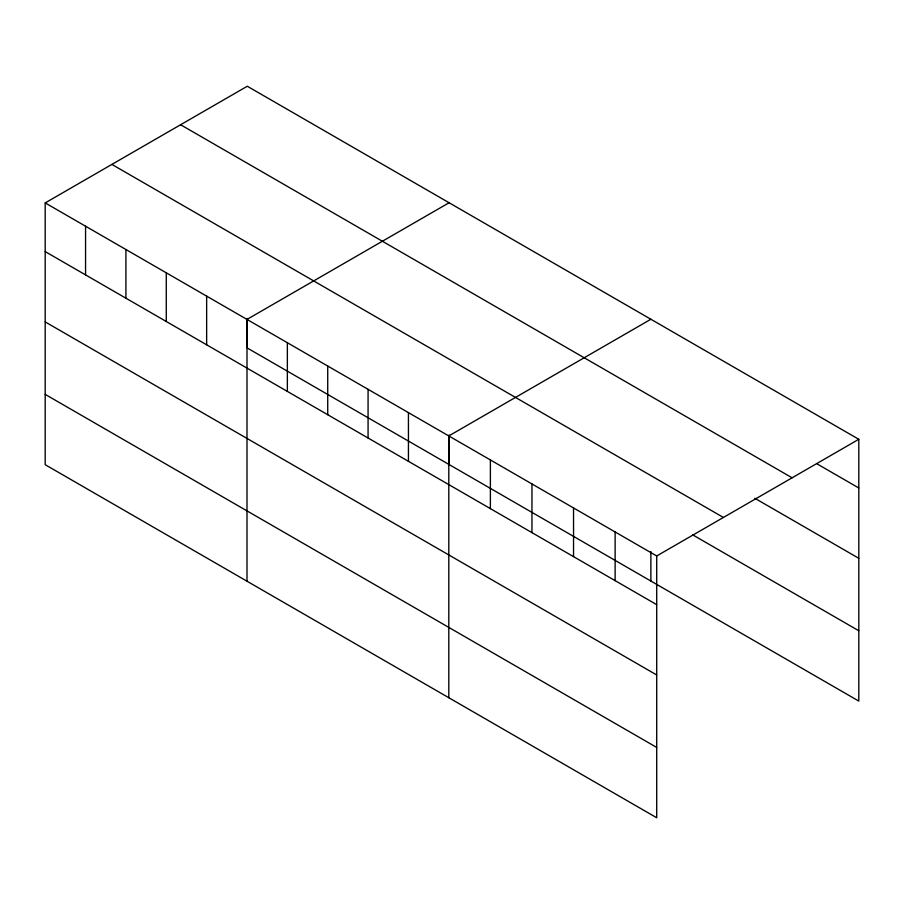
<?xml version="1.0" encoding="UTF-8"?>
<svg xmlns="http://www.w3.org/2000/svg" width="904" height="904" viewBox="0 0 904 904"><rect width="100%" height="100%" fill="white"/><g stroke="black" fill="none" stroke-linecap="round" stroke-linejoin="round"><path stroke-width="1.36" d="M45.2 202.914L656.711 555.971L656.711 817.758L45.2 464.701L45.2 202.914L247.289 86.242L858.8 439.299L858.8 701.086L247.289 348.029L247.289 318.49M449.085 202.745L246.995 319.417L246.995 581.216M650.88 319.259L448.802 435.931L448.802 697.718M656.711 555.971L858.8 439.299M817.216 463.967L858.8 487.979M180.597 124.741L792.107 477.798M754.84 498.285L858.8 558.299M111.893 164.415L723.403 517.461M692.464 534.727L858.8 630.755M45.2 251.594L656.711 604.652M45.2 321.926L656.711 674.972M45.2 394.381L656.711 747.438M650.88 551.508L650.88 581.046M615.127 531.959L615.127 580.639M573.543 507.958L573.543 556.638M531.959 483.945L531.959 532.625M490.386 459.933L490.386 508.613M449.085 435.005L449.085 464.543M408.438 412.631L408.438 461.311M368.075 389.33L368.075 438.011M327.723 366.03L327.723 414.71M287.359 342.729L287.359 391.409M206.643 296.116L206.643 344.797M166.279 272.816L166.279 321.496M125.916 249.515L125.916 298.196M85.564 226.215L85.564 274.895"/></g></svg>
